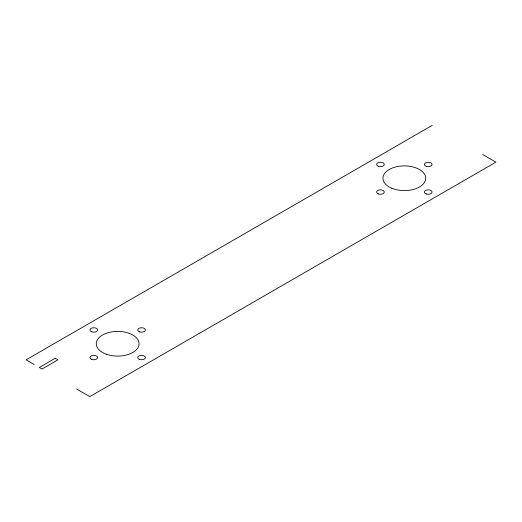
<?xml version="1.0" encoding="UTF-8"?>
<svg xmlns="http://www.w3.org/2000/svg" width="522" height="522" viewBox="0 0 522 522"><rect width="100%" height="100%" fill="white"/><g stroke="black" fill="none" stroke-linecap="round" stroke-linejoin="round"><path stroke-width="0.78" d="M432.196 125.384L26.1 359.841L34.06 364.441M482.68 154.525L495.9 162.159L89.804 396.616L76.584 388.988M55.241 358.275L39.32 367.475L42.028 369.034L57.949 359.841L55.241 358.275M106.397 354.249A21.395 12.352 0 0 0 139.054 344.142A21.395 12.352 0 0 0 107.565 332.86A21.395 12.352 0 0 0 106.397 354.249M139.648 331.875A3.83 2.212 0 0 0 145.39 329.956A3.83 2.212 0 0 0 139.648 328.044A3.83 2.212 0 0 0 139.648 331.875M91.865 331.875A3.83 2.212 0 0 0 97.614 329.956A3.83 2.212 0 0 0 91.865 328.044A3.83 2.212 0 0 0 91.865 331.875M139.648 359.456A3.83 2.212 0 0 0 145.39 357.544A3.83 2.212 0 0 0 139.648 355.626A3.83 2.212 0 0 0 139.648 359.456M91.865 359.456A3.83 2.212 0 0 0 97.614 357.544A3.83 2.212 0 0 0 91.865 355.626A3.83 2.212 0 0 0 91.865 359.456M391.839 188.279A21.395 12.352 0 0 0 425.619 179.477A21.395 12.352 0 0 0 395.526 166.988A21.395 12.352 0 0 0 391.839 188.279M378.528 166.374A3.83 2.212 0 0 0 384.27 164.456A3.83 2.212 0 0 0 378.528 162.544A3.83 2.212 0 0 0 378.528 166.374M426.304 166.374A3.83 2.212 0 0 0 432.046 164.456A3.83 2.212 0 0 0 426.304 162.544A3.83 2.212 0 0 0 426.304 166.374M426.304 193.956A3.83 2.212 0 0 0 432.046 192.044A3.83 2.212 0 0 0 426.304 190.125A3.83 2.212 0 0 0 426.304 193.956M378.528 193.956A3.83 2.212 0 0 0 384.27 192.044A3.83 2.212 0 0 0 378.528 190.125A3.83 2.212 0 0 0 378.528 193.956"/></g></svg>
